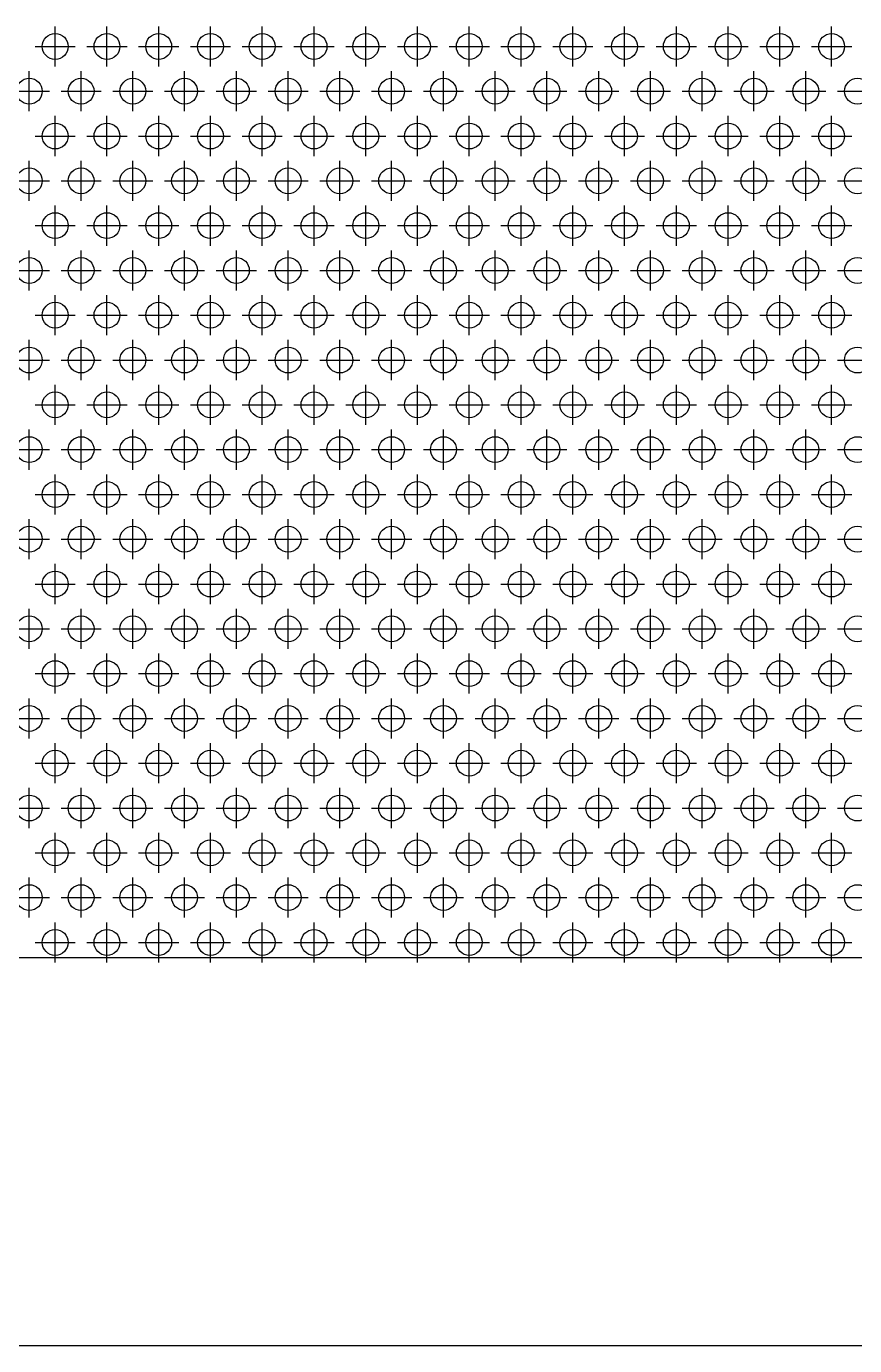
# Model space of a CAD drawing. Extents: x 0 to 172, y -8 to 132.
# Drawn here: x 53.9 to 85.9, y 10 to 61 of the extents above; entities that cross this region are included whole.
import ezdxf

# ---------------------------------------------------------------- set-up
doc = ezdxf.new("R2010")
doc.units = 0
doc.header["$LTSCALE"] = 0.5
doc.linetypes.add('CENTER', pattern=[50.8, 31.75, -6.35, 6.35, -6.35])
doc.layers.add('MSM_CENTER', color=1, linetype='CENTER')
doc.layers.add('MSM_CONTINUOUS', color=7, linetype='CONTINUOUS')

msp = doc.modelspace()

# ---------------------------------------------------------------- linework, layer by layer
at = {"layer": 'MSM_CENTER'}
for p, q in [((55, 59.454), (55, 61.004)), ((57, 59.454), (57, 61.004)), ((59, 59.454), (59, 61.004)), ((61, 59.454), (61, 61.004)), ((63, 59.454), (63, 61.004)), ((65, 59.454), (65, 61.004)), ((67, 59.454), (67, 61.004)), ((69, 59.454), (69, 61.004)), ((71, 59.454), (71, 61.004)), ((73, 59.454), (73, 61.004)), ((75, 59.454), (75, 61.004)), ((77, 59.454), (77, 61.004)), ((79, 59.454), (79, 61.004)), ((81, 59.454), (81, 61.004)), ((83, 59.454), (83, 61.004)), ((85, 59.454), (85, 61.004)), ((54.225, 60.229), (55.775, 60.229)), ((56.225, 60.229), (57.775, 60.229)), ((58.225, 60.229), (59.775, 60.229)), ((60.225, 60.229), (61.775, 60.229)), ((62.225, 60.229), (63.775, 60.229)), ((64.225, 60.229), (65.775, 60.229)), ((66.225, 60.229), (67.775, 60.229)), ((68.225, 60.229), (69.775, 60.229)), ((70.225, 60.229), (71.775, 60.229)), ((72.225, 60.229), (73.775, 60.229)), ((74.225, 60.229), (75.775, 60.229)), ((76.225, 60.229), (77.775, 60.229)), ((78.225, 60.229), (79.775, 60.229)), ((80.225, 60.229), (81.775, 60.229)), ((82.225, 60.229), (83.775, 60.229)), ((84.225, 60.229), (85.775, 60.229)), ((54, 57.722), (54, 59.272)), ((56, 57.722), (56, 59.272)), ((58, 57.722), (58, 59.272)), ((60, 57.722), (60, 59.272)), ((62, 57.722), (62, 59.272)), ((64, 57.722), (64, 59.272)), ((66, 57.722), (66, 59.272)), ((68, 57.722), (68, 59.272)), ((70, 57.722), (70, 59.272)), ((72, 57.722), (72, 59.272)), ((74, 57.722), (74, 59.272)), ((76, 57.722), (76, 59.272)), ((78, 57.722), (78, 59.272)), ((80, 57.722), (80, 59.272)), ((82, 57.722), (82, 59.272)), ((84, 57.722), (84, 59.272)), ((53.225, 58.497), (54.775, 58.497)), ((55.225, 58.497), (56.775, 58.497)), ((57.225, 58.497), (58.775, 58.497)), ((59.225, 58.497), (60.775, 58.497)), ((61.225, 58.497), (62.775, 58.497)), ((63.225, 58.497), (64.775, 58.497)), ((65.225, 58.497), (66.775, 58.497)), ((67.225, 58.497), (68.775, 58.497)), ((69.225, 58.497), (70.775, 58.497)), ((71.225, 58.497), (72.775, 58.497)), ((73.225, 58.497), (74.775, 58.497)), ((75.225, 58.497), (76.775, 58.497)), ((77.225, 58.497), (78.775, 58.497)), ((79.225, 58.497), (80.775, 58.497)), ((81.225, 58.497), (82.775, 58.497)), ((83.225, 58.497), (84.775, 58.497)), ((85.225, 58.497), (86.775, 58.497)), ((55, 55.99), (55, 57.54)), ((57, 55.99), (57, 57.54)), ((59, 55.99), (59, 57.54)), ((61, 55.99), (61, 57.54)), ((63, 55.99), (63, 57.54)), ((65, 55.99), (65, 57.54)), ((67, 55.99), (67, 57.54)), ((69, 55.99), (69, 57.54)), ((71, 55.99), (71, 57.54)), ((73, 55.99), (73, 57.54)), ((75, 55.99), (75, 57.54)), ((77, 55.99), (77, 57.54)), ((79, 55.99), (79, 57.54)), ((81, 55.99), (81, 57.54)), ((83, 55.99), (83, 57.54)), ((85, 55.99), (85, 57.54)), ((54.225, 56.765), (55.775, 56.765)), ((56.225, 56.765), (57.775, 56.765)), ((58.225, 56.765), (59.775, 56.765)), ((60.225, 56.765), (61.775, 56.765)), ((62.225, 56.765), (63.775, 56.765)), ((64.225, 56.765), (65.775, 56.765)), ((66.225, 56.765), (67.775, 56.765)), ((68.225, 56.765), (69.775, 56.765)), ((70.225, 56.765), (71.775, 56.765)), ((72.225, 56.765), (73.775, 56.765)), ((74.225, 56.765), (75.775, 56.765)), ((76.225, 56.765), (77.775, 56.765)), ((78.225, 56.765), (79.775, 56.765)), ((80.225, 56.765), (81.775, 56.765)), ((82.225, 56.765), (83.775, 56.765)), ((84.225, 56.765), (85.775, 56.765)), ((54, 54.258), (54, 55.808)), ((56, 54.258), (56, 55.808)), ((58, 54.258), (58, 55.808)), ((60, 54.258), (60, 55.808)), ((62, 54.258), (62, 55.808)), ((64, 54.258), (64, 55.808)), ((66, 54.258), (66, 55.808)), ((68, 54.258), (68, 55.808)), ((70, 54.258), (70, 55.808)), ((72, 54.258), (72, 55.808)), ((74, 54.258), (74, 55.808)), ((76, 54.258), (76, 55.808)), ((78, 54.258), (78, 55.808)), ((80, 54.258), (80, 55.808)), ((82, 54.258), (82, 55.808)), ((84, 54.258), (84, 55.808)), ((53.225, 55.033), (54.775, 55.033)), ((55.225, 55.033), (56.775, 55.033)), ((57.225, 55.033), (58.775, 55.033)), ((59.225, 55.033), (60.775, 55.033)), ((61.225, 55.033), (62.775, 55.033)), ((63.225, 55.033), (64.775, 55.033)), ((65.225, 55.033), (66.775, 55.033)), ((67.225, 55.033), (68.775, 55.033)), ((69.225, 55.033), (70.775, 55.033)), ((71.225, 55.033), (72.775, 55.033)), ((73.225, 55.033), (74.775, 55.033)), ((75.225, 55.033), (76.775, 55.033)), ((77.225, 55.033), (78.775, 55.033)), ((79.225, 55.033), (80.775, 55.033)), ((81.225, 55.033), (82.775, 55.033)), ((83.225, 55.033), (84.775, 55.033)), ((85.225, 55.033), (86.775, 55.033)), ((55, 52.526), (55, 54.076)), ((57, 52.526), (57, 54.076)), ((59, 52.526), (59, 54.076)), ((61, 52.526), (61, 54.076)), ((63, 52.526), (63, 54.076)), ((65, 52.526), (65, 54.076)), ((67, 52.526), (67, 54.076)), ((69, 52.526), (69, 54.076)), ((71, 52.526), (71, 54.076)), ((73, 52.526), (73, 54.076)), ((75, 52.526), (75, 54.076)), ((77, 52.526), (77, 54.076)), ((79, 52.526), (79, 54.076)), ((81, 52.526), (81, 54.076)), ((83, 52.526), (83, 54.076)), ((85, 52.526), (85, 54.076)), ((54.225, 53.301), (55.775, 53.301)), ((56.225, 53.301), (57.775, 53.301)), ((58.225, 53.301), (59.775, 53.301)), ((60.225, 53.301), (61.775, 53.301)), ((62.225, 53.301), (63.775, 53.301)), ((64.225, 53.301), (65.775, 53.301)), ((66.225, 53.301), (67.775, 53.301)), ((68.225, 53.301), (69.775, 53.301)), ((70.225, 53.301), (71.775, 53.301)), ((72.225, 53.301), (73.775, 53.301)), ((74.225, 53.301), (75.775, 53.301)), ((76.225, 53.301), (77.775, 53.301)), ((78.225, 53.301), (79.775, 53.301)), ((80.225, 53.301), (81.775, 53.301)), ((82.225, 53.301), (83.775, 53.301)), ((84.225, 53.301), (85.775, 53.301)), ((54, 50.794), (54, 52.344)), ((56, 50.794), (56, 52.344)), ((58, 50.794), (58, 52.344)), ((60, 50.794), (60, 52.344)), ((62, 50.794), (62, 52.344)), ((64, 50.794), (64, 52.344)), ((66, 50.794), (66, 52.344)), ((68, 50.794), (68, 52.344)), ((70, 50.794), (70, 52.344)), ((72, 50.794), (72, 52.344)), ((74, 50.794), (74, 52.344)), ((76, 50.794), (76, 52.344)), ((78, 50.794), (78, 52.344)), ((80, 50.794), (80, 52.344)), ((82, 50.794), (82, 52.344)), ((84, 50.794), (84, 52.344)), ((53.225, 51.569), (54.775, 51.569)), ((55.225, 51.569), (56.775, 51.569)), ((57.225, 51.569), (58.775, 51.569)), ((59.225, 51.569), (60.775, 51.569)), ((61.225, 51.569), (62.775, 51.569)), ((63.225, 51.569), (64.775, 51.569)), ((65.225, 51.569), (66.775, 51.569)), ((67.225, 51.569), (68.775, 51.569)), ((69.225, 51.569), (70.775, 51.569)), ((71.225, 51.569), (72.775, 51.569)), ((73.225, 51.569), (74.775, 51.569)), ((75.225, 51.569), (76.775, 51.569)), ((77.225, 51.569), (78.775, 51.569)), ((79.225, 51.569), (80.775, 51.569)), ((81.225, 51.569), (82.775, 51.569)), ((83.225, 51.569), (84.775, 51.569)), ((85.225, 51.569), (86.775, 51.569)), ((55, 49.062), (55, 50.612)), ((57, 49.062), (57, 50.612)), ((59, 49.062), (59, 50.612)), ((61, 49.062), (61, 50.612)), ((63, 49.062), (63, 50.612)), ((65, 49.062), (65, 50.612)), ((67, 49.062), (67, 50.612)), ((69, 49.062), (69, 50.612)), ((71, 49.062), (71, 50.612)), ((73, 49.062), (73, 50.612)), ((75, 49.062), (75, 50.612)), ((77, 49.062), (77, 50.612)), ((79, 49.062), (79, 50.612)), ((81, 49.062), (81, 50.612)), ((83, 49.062), (83, 50.612)), ((85, 49.062), (85, 50.612)), ((54.225, 49.837), (55.775, 49.837)), ((56.225, 49.837), (57.775, 49.837)), ((58.225, 49.837), (59.775, 49.837)), ((60.225, 49.837), (61.775, 49.837)), ((62.225, 49.837), (63.775, 49.837)), ((64.225, 49.837), (65.775, 49.837)), ((66.225, 49.837), (67.775, 49.837)), ((68.225, 49.837), (69.775, 49.837)), ((70.225, 49.837), (71.775, 49.837)), ((72.225, 49.837), (73.775, 49.837)), ((74.225, 49.837), (75.775, 49.837)), ((76.225, 49.837), (77.775, 49.837)), ((78.225, 49.837), (79.775, 49.837)), ((80.225, 49.837), (81.775, 49.837)), ((82.225, 49.837), (83.775, 49.837)), ((84.225, 49.837), (85.775, 49.837)), ((54, 47.33), (54, 48.88)), ((56, 47.33), (56, 48.88)), ((58, 47.33), (58, 48.88)), ((60, 47.33), (60, 48.88)), ((62, 47.33), (62, 48.88)), ((64, 47.33), (64, 48.88)), ((66, 47.33), (66, 48.88)), ((68, 47.33), (68, 48.88)), ((70, 47.33), (70, 48.88)), ((72, 47.33), (72, 48.88)), ((74, 47.33), (74, 48.88)), ((76, 47.33), (76, 48.88)), ((78, 47.33), (78, 48.88)), ((80, 47.33), (80, 48.88)), ((82, 47.33), (82, 48.88)), ((84, 47.33), (84, 48.88)), ((53.225, 48.105), (54.775, 48.105)), ((55.225, 48.105), (56.775, 48.105)), ((57.225, 48.105), (58.775, 48.105)), ((59.225, 48.105), (60.775, 48.105)), ((61.225, 48.105), (62.775, 48.105)), ((63.225, 48.105), (64.775, 48.105)), ((65.225, 48.105), (66.775, 48.105)), ((67.225, 48.105), (68.775, 48.105)), ((69.225, 48.105), (70.775, 48.105)), ((71.225, 48.105), (72.775, 48.105)), ((73.225, 48.105), (74.775, 48.105)), ((75.225, 48.105), (76.775, 48.105)), ((77.225, 48.105), (78.775, 48.105)), ((79.225, 48.105), (80.775, 48.105)), ((81.225, 48.105), (82.775, 48.105)), ((83.225, 48.105), (84.775, 48.105)), ((85.225, 48.105), (86.775, 48.105)), ((55, 45.598), (55, 47.148)), ((57, 45.598), (57, 47.148)), ((59, 45.598), (59, 47.148)), ((61, 45.598), (61, 47.148)), ((63, 45.598), (63, 47.148)), ((65, 45.598), (65, 47.148)), ((67, 45.598), (67, 47.148)), ((69, 45.598), (69, 47.148)), ((71, 45.598), (71, 47.148)), ((73, 45.598), (73, 47.148)), ((75, 45.598), (75, 47.148)), ((77, 45.598), (77, 47.148)), ((79, 45.598), (79, 47.148)), ((81, 45.598), (81, 47.148)), ((83, 45.598), (83, 47.148)), ((85, 45.598), (85, 47.148)), ((54.225, 46.373), (55.775, 46.373)), ((56.225, 46.373), (57.775, 46.373)), ((58.225, 46.373), (59.775, 46.373)), ((60.225, 46.373), (61.775, 46.373)), ((62.225, 46.373), (63.775, 46.373)), ((64.225, 46.373), (65.775, 46.373)), ((66.225, 46.373), (67.775, 46.373)), ((68.225, 46.373), (69.775, 46.373)), ((70.225, 46.373), (71.775, 46.373)), ((72.225, 46.373), (73.775, 46.373)), ((74.225, 46.373), (75.775, 46.373)), ((76.225, 46.373), (77.775, 46.373)), ((78.225, 46.373), (79.775, 46.373)), ((80.225, 46.373), (81.775, 46.373)), ((82.225, 46.373), (83.775, 46.373)), ((84.225, 46.373), (85.775, 46.373)), ((54, 43.866), (54, 45.416)), ((56, 43.866), (56, 45.416)), ((58, 43.866), (58, 45.416)), ((60, 43.866), (60, 45.416)), ((62, 43.866), (62, 45.416)), ((64, 43.866), (64, 45.416)), ((66, 43.866), (66, 45.416)), ((68, 43.866), (68, 45.416)), ((70, 43.866), (70, 45.416)), ((72, 43.866), (72, 45.416)), ((74, 43.866), (74, 45.416)), ((76, 43.866), (76, 45.416)), ((78, 43.866), (78, 45.416)), ((80, 43.866), (80, 45.416)), ((82, 43.866), (82, 45.416)), ((84, 43.866), (84, 45.416)), ((53.225, 44.641), (54.775, 44.641)), ((55.225, 44.641), (56.775, 44.641)), ((57.225, 44.641), (58.775, 44.641)), ((59.225, 44.641), (60.775, 44.641)), ((61.225, 44.641), (62.775, 44.641)), ((63.225, 44.641), (64.775, 44.641)), ((65.225, 44.641), (66.775, 44.641)), ((67.225, 44.641), (68.775, 44.641)), ((69.225, 44.641), (70.775, 44.641)), ((71.225, 44.641), (72.775, 44.641)), ((73.225, 44.641), (74.775, 44.641)), ((75.225, 44.641), (76.775, 44.641)), ((77.225, 44.641), (78.775, 44.641)), ((79.225, 44.641), (80.775, 44.641)), ((81.225, 44.641), (82.775, 44.641)), ((83.225, 44.641), (84.775, 44.641)), ((85.225, 44.641), (86.775, 44.641)), ((55, 42.134), (55, 43.684)), ((57, 42.134), (57, 43.684)), ((59, 42.134), (59, 43.684)), ((61, 42.134), (61, 43.684)), ((63, 42.134), (63, 43.684)), ((65, 42.134), (65, 43.684)), ((67, 42.134), (67, 43.684)), ((69, 42.134), (69, 43.684)), ((71, 42.134), (71, 43.684)), ((73, 42.134), (73, 43.684)), ((75, 42.134), (75, 43.684)), ((77, 42.134), (77, 43.684)), ((79, 42.134), (79, 43.684)), ((81, 42.134), (81, 43.684)), ((83, 42.134), (83, 43.684)), ((85, 42.134), (85, 43.684)), ((54.225, 42.909), (55.775, 42.909)), ((56.225, 42.909), (57.775, 42.909)), ((58.225, 42.909), (59.775, 42.909)), ((60.225, 42.909), (61.775, 42.909)), ((62.225, 42.909), (63.775, 42.909)), ((64.225, 42.909), (65.775, 42.909)), ((66.225, 42.909), (67.775, 42.909)), ((68.225, 42.909), (69.775, 42.909)), ((70.225, 42.909), (71.775, 42.909)), ((72.225, 42.909), (73.775, 42.909)), ((74.225, 42.909), (75.775, 42.909)), ((76.225, 42.909), (77.775, 42.909)), ((78.225, 42.909), (79.775, 42.909)), ((80.225, 42.909), (81.775, 42.909)), ((82.225, 42.909), (83.775, 42.909)), ((84.225, 42.909), (85.775, 42.909)), ((54, 40.402), (54, 41.952)), ((56, 40.402), (56, 41.952)), ((58, 40.402), (58, 41.952)), ((60, 40.402), (60, 41.952)), ((62, 40.402), (62, 41.952)), ((64, 40.402), (64, 41.952)), ((66, 40.402), (66, 41.952)), ((68, 40.402), (68, 41.952)), ((70, 40.402), (70, 41.952)), ((72, 40.402), (72, 41.952)), ((74, 40.402), (74, 41.952)), ((76, 40.402), (76, 41.952)), ((78, 40.402), (78, 41.952)), ((80, 40.402), (80, 41.952)), ((82, 40.402), (82, 41.952)), ((84, 40.402), (84, 41.952)), ((53.225, 41.177), (54.775, 41.177)), ((55.225, 41.177), (56.775, 41.177)), ((57.225, 41.177), (58.775, 41.177)), ((59.225, 41.177), (60.775, 41.177)), ((61.225, 41.177), (62.775, 41.177)), ((63.225, 41.177), (64.775, 41.177)), ((65.225, 41.177), (66.775, 41.177)), ((67.225, 41.177), (68.775, 41.177)), ((69.225, 41.177), (70.775, 41.177)), ((71.225, 41.177), (72.775, 41.177)), ((73.225, 41.177), (74.775, 41.177)), ((75.225, 41.177), (76.775, 41.177)), ((77.225, 41.177), (78.775, 41.177)), ((79.225, 41.177), (80.775, 41.177)), ((81.225, 41.177), (82.775, 41.177)), ((83.225, 41.177), (84.775, 41.177)), ((85.225, 41.177), (86.775, 41.177)), ((55, 38.67), (55, 40.22)), ((57, 38.67), (57, 40.22)), ((59, 38.67), (59, 40.22)), ((61, 38.67), (61, 40.22)), ((63, 38.67), (63, 40.22)), ((65, 38.67), (65, 40.22)), ((67, 38.67), (67, 40.22)), ((69, 38.67), (69, 40.22)), ((71, 38.67), (71, 40.22)), ((73, 38.67), (73, 40.22)), ((75, 38.67), (75, 40.22)), ((77, 38.67), (77, 40.22)), ((79, 38.67), (79, 40.22)), ((81, 38.67), (81, 40.22)), ((83, 38.67), (83, 40.22)), ((85, 38.67), (85, 40.22)), ((54.225, 39.445), (55.775, 39.445)), ((56.225, 39.445), (57.775, 39.445)), ((58.225, 39.445), (59.775, 39.445)), ((60.225, 39.445), (61.775, 39.445)), ((62.225, 39.445), (63.775, 39.445)), ((64.225, 39.445), (65.775, 39.445)), ((66.225, 39.445), (67.775, 39.445)), ((68.225, 39.445), (69.775, 39.445)), ((70.225, 39.445), (71.775, 39.445)), ((72.225, 39.445), (73.775, 39.445)), ((74.225, 39.445), (75.775, 39.445)), ((76.225, 39.445), (77.775, 39.445)), ((78.225, 39.445), (79.775, 39.445)), ((80.225, 39.445), (81.775, 39.445)), ((82.225, 39.445), (83.775, 39.445)), ((84.225, 39.445), (85.775, 39.445)), ((54, 36.938), (54, 38.488)), ((56, 36.938), (56, 38.488)), ((58, 36.938), (58, 38.488)), ((60, 36.938), (60, 38.488)), ((62, 36.938), (62, 38.488)), ((64, 36.938), (64, 38.488)), ((66, 36.938), (66, 38.488)), ((68, 36.938), (68, 38.488)), ((70, 36.938), (70, 38.488)), ((72, 36.938), (72, 38.488)), ((74, 36.938), (74, 38.488)), ((76, 36.938), (76, 38.488)), ((78, 36.938), (78, 38.488)), ((80, 36.938), (80, 38.488)), ((82, 36.938), (82, 38.488)), ((84, 36.938), (84, 38.488)), ((53.225, 37.713), (54.775, 37.713)), ((55.225, 37.713), (56.775, 37.713)), ((57.225, 37.713), (58.775, 37.713)), ((59.225, 37.713), (60.775, 37.713)), ((61.225, 37.713), (62.775, 37.713)), ((63.225, 37.713), (64.775, 37.713)), ((65.225, 37.713), (66.775, 37.713)), ((67.225, 37.713), (68.775, 37.713)), ((69.225, 37.713), (70.775, 37.713)), ((71.225, 37.713), (72.775, 37.713)), ((73.225, 37.713), (74.775, 37.713)), ((75.225, 37.713), (76.775, 37.713)), ((77.225, 37.713), (78.775, 37.713)), ((79.225, 37.713), (80.775, 37.713)), ((81.225, 37.713), (82.775, 37.713)), ((83.225, 37.713), (84.775, 37.713)), ((85.225, 37.713), (86.775, 37.713)), ((55, 35.206), (55, 36.756)), ((57, 35.206), (57, 36.756)), ((59, 35.206), (59, 36.756)), ((61, 35.206), (61, 36.756)), ((63, 35.206), (63, 36.756)), ((65, 35.206), (65, 36.756)), ((67, 35.206), (67, 36.756)), ((69, 35.206), (69, 36.756)), ((71, 35.206), (71, 36.756)), ((73, 35.206), (73, 36.756)), ((75, 35.206), (75, 36.756)), ((77, 35.206), (77, 36.756)), ((79, 35.206), (79, 36.756)), ((81, 35.206), (81, 36.756)), ((83, 35.206), (83, 36.756)), ((85, 35.206), (85, 36.756)), ((54.225, 35.981), (55.775, 35.981)), ((56.225, 35.981), (57.775, 35.981)), ((58.225, 35.981), (59.775, 35.981)), ((60.225, 35.981), (61.775, 35.981)), ((62.225, 35.981), (63.775, 35.981)), ((64.225, 35.981), (65.775, 35.981)), ((66.225, 35.981), (67.775, 35.981)), ((68.225, 35.981), (69.775, 35.981)), ((70.225, 35.981), (71.775, 35.981)), ((72.225, 35.981), (73.775, 35.981)), ((74.225, 35.981), (75.775, 35.981)), ((76.225, 35.981), (77.775, 35.981)), ((78.225, 35.981), (79.775, 35.981)), ((80.225, 35.981), (81.775, 35.981)), ((82.225, 35.981), (83.775, 35.981)), ((84.225, 35.981), (85.775, 35.981)), ((54, 33.474), (54, 35.024)), ((56, 33.474), (56, 35.024)), ((58, 33.474), (58, 35.024)), ((60, 33.474), (60, 35.024)), ((62, 33.474), (62, 35.024)), ((64, 33.474), (64, 35.024)), ((66, 33.474), (66, 35.024)), ((68, 33.474), (68, 35.024)), ((70, 33.474), (70, 35.024)), ((72, 33.474), (72, 35.024)), ((74, 33.474), (74, 35.024)), ((76, 33.474), (76, 35.024)), ((78, 33.474), (78, 35.024)), ((80, 33.474), (80, 35.024)), ((82, 33.474), (82, 35.024)), ((84, 33.474), (84, 35.024)), ((53.225, 34.249), (54.775, 34.249)), ((55.225, 34.249), (56.775, 34.249)), ((57.225, 34.249), (58.775, 34.249)), ((59.225, 34.249), (60.775, 34.249)), ((61.225, 34.249), (62.775, 34.249)), ((63.225, 34.249), (64.775, 34.249)), ((65.225, 34.249), (66.775, 34.249)), ((67.225, 34.249), (68.775, 34.249)), ((69.225, 34.249), (70.775, 34.249)), ((71.225, 34.249), (72.775, 34.249)), ((73.225, 34.249), (74.775, 34.249)), ((75.225, 34.249), (76.775, 34.249)), ((77.225, 34.249), (78.775, 34.249)), ((79.225, 34.249), (80.775, 34.249)), ((81.225, 34.249), (82.775, 34.249)), ((83.225, 34.249), (84.775, 34.249)), ((85.225, 34.249), (86.775, 34.249)), ((55, 31.742), (55, 33.292)), ((57, 31.742), (57, 33.292)), ((59, 31.742), (59, 33.292)), ((61, 31.742), (61, 33.292)), ((63, 31.742), (63, 33.292)), ((65, 31.742), (65, 33.292)), ((67, 31.742), (67, 33.292)), ((69, 31.742), (69, 33.292)), ((71, 31.742), (71, 33.292)), ((73, 31.742), (73, 33.292)), ((75, 31.742), (75, 33.292)), ((77, 31.742), (77, 33.292)), ((79, 31.742), (79, 33.292)), ((81, 31.742), (81, 33.292)), ((83, 31.742), (83, 33.292)), ((85, 31.742), (85, 33.292)), ((54.225, 32.517), (55.775, 32.517)), ((56.225, 32.517), (57.775, 32.517)), ((58.225, 32.517), (59.775, 32.517)), ((60.225, 32.517), (61.775, 32.517)), ((62.225, 32.517), (63.775, 32.517)), ((64.225, 32.517), (65.775, 32.517)), ((66.225, 32.517), (67.775, 32.517)), ((68.225, 32.517), (69.775, 32.517)), ((70.225, 32.517), (71.775, 32.517)), ((72.225, 32.517), (73.775, 32.517)), ((74.225, 32.517), (75.775, 32.517)), ((76.225, 32.517), (77.775, 32.517)), ((78.225, 32.517), (79.775, 32.517)), ((80.225, 32.517), (81.775, 32.517)), ((82.225, 32.517), (83.775, 32.517)), ((84.225, 32.517), (85.775, 32.517)), ((54, 30.01), (54, 31.56)), ((56, 30.01), (56, 31.56)), ((58, 30.01), (58, 31.56)), ((60, 30.01), (60, 31.56)), ((62, 30.01), (62, 31.56)), ((64, 30.01), (64, 31.56)), ((66, 30.01), (66, 31.56)), ((68, 30.01), (68, 31.56)), ((70, 30.01), (70, 31.56)), ((72, 30.01), (72, 31.56)), ((74, 30.01), (74, 31.56)), ((76, 30.01), (76, 31.56)), ((78, 30.01), (78, 31.56)), ((80, 30.01), (80, 31.56)), ((82, 30.01), (82, 31.56)), ((84, 30.01), (84, 31.56)), ((53.225, 30.785), (54.775, 30.785)), ((55.225, 30.785), (56.775, 30.785)), ((57.225, 30.785), (58.775, 30.785)), ((59.225, 30.785), (60.775, 30.785)), ((61.225, 30.785), (62.775, 30.785)), ((63.225, 30.785), (64.775, 30.785)), ((65.225, 30.785), (66.775, 30.785)), ((67.225, 30.785), (68.775, 30.785)), ((69.225, 30.785), (70.775, 30.785)), ((71.225, 30.785), (72.775, 30.785)), ((73.225, 30.785), (74.775, 30.785)), ((75.225, 30.785), (76.775, 30.785)), ((77.225, 30.785), (78.775, 30.785)), ((79.225, 30.785), (80.775, 30.785)), ((81.225, 30.785), (82.775, 30.785)), ((83.225, 30.785), (84.775, 30.785)), ((85.225, 30.785), (86.775, 30.785)), ((55, 28.278), (55, 29.828)), ((57, 28.278), (57, 29.828)), ((59, 28.278), (59, 29.828)), ((61, 28.278), (61, 29.828)), ((63, 28.278), (63, 29.828)), ((65, 28.278), (65, 29.828)), ((67, 28.278), (67, 29.828)), ((69, 28.278), (69, 29.828)), ((71, 28.278), (71, 29.828)), ((73, 28.278), (73, 29.828)), ((75, 28.278), (75, 29.828)), ((77, 28.278), (77, 29.828)), ((79, 28.278), (79, 29.828)), ((81, 28.278), (81, 29.828)), ((83, 28.278), (83, 29.828)), ((85, 28.278), (85, 29.828)), ((54.225, 29.053), (55.775, 29.053)), ((56.225, 29.053), (57.775, 29.053)), ((58.225, 29.053), (59.775, 29.053)), ((60.225, 29.053), (61.775, 29.053)), ((62.225, 29.053), (63.775, 29.053)), ((64.225, 29.053), (65.775, 29.053)), ((66.225, 29.053), (67.775, 29.053)), ((68.225, 29.053), (69.775, 29.053)), ((70.225, 29.053), (71.775, 29.053)), ((72.225, 29.053), (73.775, 29.053)), ((74.225, 29.053), (75.775, 29.053)), ((76.225, 29.053), (77.775, 29.053)), ((78.225, 29.053), (79.775, 29.053)), ((80.225, 29.053), (81.775, 29.053)), ((82.225, 29.053), (83.775, 29.053)), ((84.225, 29.053), (85.775, 29.053)), ((54, 26.546), (54, 28.096)), ((56, 26.546), (56, 28.096)), ((58, 26.546), (58, 28.096)), ((60, 26.546), (60, 28.096)), ((62, 26.546), (62, 28.096)), ((64, 26.546), (64, 28.096)), ((66, 26.546), (66, 28.096)), ((68, 26.546), (68, 28.096)), ((70, 26.546), (70, 28.096)), ((72, 26.546), (72, 28.096)), ((74, 26.546), (74, 28.096)), ((76, 26.546), (76, 28.096)), ((78, 26.546), (78, 28.096)), ((80, 26.546), (80, 28.096)), ((82, 26.546), (82, 28.096)), ((84, 26.546), (84, 28.096)), ((53.225, 27.321), (54.775, 27.321)), ((55.225, 27.321), (56.775, 27.321)), ((57.225, 27.321), (58.775, 27.321)), ((59.225, 27.321), (60.775, 27.321)), ((61.225, 27.321), (62.775, 27.321)), ((63.225, 27.321), (64.775, 27.321)), ((65.225, 27.321), (66.775, 27.321)), ((67.225, 27.321), (68.775, 27.321)), ((69.225, 27.321), (70.775, 27.321)), ((71.225, 27.321), (72.775, 27.321)), ((73.225, 27.321), (74.775, 27.321)), ((75.225, 27.321), (76.775, 27.321)), ((77.225, 27.321), (78.775, 27.321)), ((79.225, 27.321), (80.775, 27.321)), ((81.225, 27.321), (82.775, 27.321)), ((83.225, 27.321), (84.775, 27.321)), ((85.225, 27.321), (86.775, 27.321)), ((55, 24.813), (55, 26.363)), ((57, 24.813), (57, 26.363)), ((59, 24.813), (59, 26.363)), ((61, 24.813), (61, 26.363)), ((63, 24.813), (63, 26.363)), ((65, 24.813), (65, 26.363)), ((67, 24.813), (67, 26.363)), ((69, 24.813), (69, 26.363)), ((71, 24.813), (71, 26.363)), ((73, 24.813), (73, 26.363)), ((75, 24.813), (75, 26.363)), ((77, 24.813), (77, 26.363)), ((79, 24.813), (79, 26.363)), ((81, 24.813), (81, 26.363)), ((83, 24.813), (83, 26.363)), ((85, 24.813), (85, 26.363)), ((54.225, 25.588), (55.775, 25.588)), ((56.225, 25.588), (57.775, 25.588)), ((58.225, 25.588), (59.775, 25.588)), ((60.225, 25.588), (61.775, 25.588)), ((62.225, 25.588), (63.775, 25.588)), ((64.225, 25.588), (65.775, 25.588)), ((66.225, 25.588), (67.775, 25.588)), ((68.225, 25.588), (69.775, 25.588)), ((70.225, 25.588), (71.775, 25.588)), ((72.225, 25.588), (73.775, 25.588)), ((74.225, 25.588), (75.775, 25.588)), ((76.225, 25.588), (77.775, 25.588)), ((78.225, 25.588), (79.775, 25.588)), ((80.225, 25.588), (81.775, 25.588)), ((82.225, 25.588), (83.775, 25.588)), ((84.225, 25.588), (85.775, 25.588))]:
    msp.add_line(p, q, dxfattribs=at)
at = {"layer": 'MSM_CONTINUOUS'}
for p, q in [((15, 25), (135, 25)), ((0, 10), (150, 10))]:
    msp.add_line(p, q, dxfattribs=at)
for centre in [(55, 60.229), (57, 60.229), (59, 60.229), (61, 60.229), (63, 60.229), (65, 60.229), (67, 60.229), (69, 60.229), (71, 60.229), (73, 60.229), (75, 60.229), (77, 60.229), (79, 60.229), (81, 60.229), (83, 60.229), (85, 60.229), (54, 58.497), (56, 58.497), (58, 58.497), (60, 58.497), (62, 58.497), (64, 58.497), (66, 58.497), (68, 58.497), (70, 58.497), (72, 58.497), (74, 58.497), (76, 58.497), (78, 58.497), (80, 58.497), (82, 58.497), (84, 58.497), (86, 58.497), (55, 56.765), (57, 56.765), (59, 56.765), (61, 56.765), (63, 56.765), (65, 56.765), (67, 56.765), (69, 56.765), (71, 56.765), (73, 56.765), (75, 56.765), (77, 56.765), (79, 56.765), (81, 56.765), (83, 56.765), (85, 56.765), (54, 55.033), (56, 55.033), (58, 55.033), (60, 55.033), (62, 55.033), (64, 55.033), (66, 55.033), (68, 55.033), (70, 55.033), (72, 55.033), (74, 55.033), (76, 55.033), (78, 55.033), (80, 55.033), (82, 55.033), (84, 55.033), (86, 55.033), (55, 53.301), (57, 53.301), (59, 53.301), (61, 53.301), (63, 53.301), (65, 53.301), (67, 53.301), (69, 53.301), (71, 53.301), (73, 53.301), (75, 53.301), (77, 53.301), (79, 53.301), (81, 53.301), (83, 53.301), (85, 53.301), (54, 51.569), (56, 51.569), (58, 51.569), (60, 51.569), (62, 51.569), (64, 51.569), (66, 51.569), (68, 51.569), (70, 51.569), (72, 51.569), (74, 51.569), (76, 51.569), (78, 51.569), (80, 51.569), (82, 51.569), (84, 51.569), (86, 51.569), (55, 49.837), (57, 49.837), (59, 49.837), (61, 49.837), (63, 49.837), (65, 49.837), (67, 49.837), (69, 49.837), (71, 49.837), (73, 49.837), (75, 49.837), (77, 49.837), (79, 49.837), (81, 49.837), (83, 49.837), (85, 49.837), (54, 48.105), (56, 48.105), (58, 48.105), (60, 48.105), (62, 48.105), (64, 48.105), (66, 48.105), (68, 48.105), (70, 48.105), (72, 48.105), (74, 48.105), (76, 48.105), (78, 48.105), (80, 48.105), (82, 48.105), (84, 48.105), (86, 48.105), (55, 46.373), (57, 46.373), (59, 46.373), (61, 46.373), (63, 46.373), (65, 46.373), (67, 46.373), (69, 46.373), (71, 46.373), (73, 46.373), (75, 46.373), (77, 46.373), (79, 46.373), (81, 46.373), (83, 46.373), (85, 46.373), (54, 44.641), (56, 44.641), (58, 44.641), (60, 44.641), (62, 44.641), (64, 44.641), (66, 44.641), (68, 44.641), (70, 44.641), (72, 44.641), (74, 44.641), (76, 44.641), (78, 44.641), (80, 44.641), (82, 44.641), (84, 44.641), (86, 44.641), (55, 42.909), (57, 42.909), (59, 42.909), (61, 42.909), (63, 42.909), (65, 42.909), (67, 42.909), (69, 42.909), (71, 42.909), (73, 42.909), (75, 42.909), (77, 42.909), (79, 42.909), (81, 42.909), (83, 42.909), (85, 42.909), (54, 41.177), (56, 41.177), (58, 41.177), (60, 41.177), (62, 41.177), (64, 41.177), (66, 41.177), (68, 41.177), (70, 41.177), (72, 41.177), (74, 41.177), (76, 41.177), (78, 41.177), (80, 41.177), (82, 41.177), (84, 41.177), (86, 41.177), (55, 39.445), (57, 39.445), (59, 39.445), (61, 39.445), (63, 39.445), (65, 39.445), (67, 39.445), (69, 39.445), (71, 39.445), (73, 39.445), (75, 39.445), (77, 39.445), (79, 39.445), (81, 39.445), (83, 39.445), (85, 39.445), (54, 37.713), (56, 37.713), (58, 37.713), (60, 37.713), (62, 37.713), (64, 37.713), (66, 37.713), (68, 37.713), (70, 37.713), (72, 37.713), (74, 37.713), (76, 37.713), (78, 37.713), (80, 37.713), (82, 37.713), (84, 37.713), (86, 37.713), (55, 35.981), (57, 35.981), (59, 35.981), (61, 35.981), (63, 35.981), (65, 35.981), (67, 35.981), (69, 35.981), (71, 35.981), (73, 35.981), (75, 35.981), (77, 35.981), (79, 35.981), (81, 35.981), (83, 35.981), (85, 35.981), (54, 34.249), (56, 34.249), (58, 34.249), (60, 34.249), (62, 34.249), (64, 34.249), (66, 34.249), (68, 34.249), (70, 34.249), (72, 34.249), (74, 34.249), (76, 34.249), (78, 34.249), (80, 34.249), (82, 34.249), (84, 34.249), (86, 34.249), (55, 32.517), (57, 32.517), (59, 32.517), (61, 32.517), (63, 32.517), (65, 32.517), (67, 32.517), (69, 32.517), (71, 32.517), (73, 32.517), (75, 32.517), (77, 32.517), (79, 32.517), (81, 32.517), (83, 32.517), (85, 32.517), (54, 30.785), (56, 30.785), (58, 30.785), (60, 30.785), (62, 30.785), (64, 30.785), (66, 30.785), (68, 30.785), (70, 30.785), (72, 30.785), (74, 30.785), (76, 30.785), (78, 30.785), (80, 30.785), (82, 30.785), (84, 30.785), (86, 30.785), (55, 29.053), (57, 29.053), (59, 29.053), (61, 29.053), (63, 29.053), (65, 29.053), (67, 29.053), (69, 29.053), (71, 29.053), (73, 29.053), (75, 29.053), (77, 29.053), (79, 29.053), (81, 29.053), (83, 29.053), (85, 29.053), (54, 27.321), (56, 27.321), (58, 27.321), (60, 27.321), (62, 27.321), (64, 27.321), (66, 27.321), (68, 27.321), (70, 27.321), (72, 27.321), (74, 27.321), (76, 27.321), (78, 27.321), (80, 27.321), (82, 27.321), (84, 27.321), (86, 27.321), (55, 25.588), (57, 25.588), (59, 25.588), (61, 25.588), (63, 25.588), (65, 25.588), (67, 25.588), (69, 25.588), (71, 25.588), (73, 25.588), (75, 25.588), (77, 25.588), (79, 25.588), (81, 25.588), (83, 25.588), (85, 25.588)]:
    msp.add_circle(centre, 0.5, dxfattribs=at)

doc.saveas('drawing.dxf')
